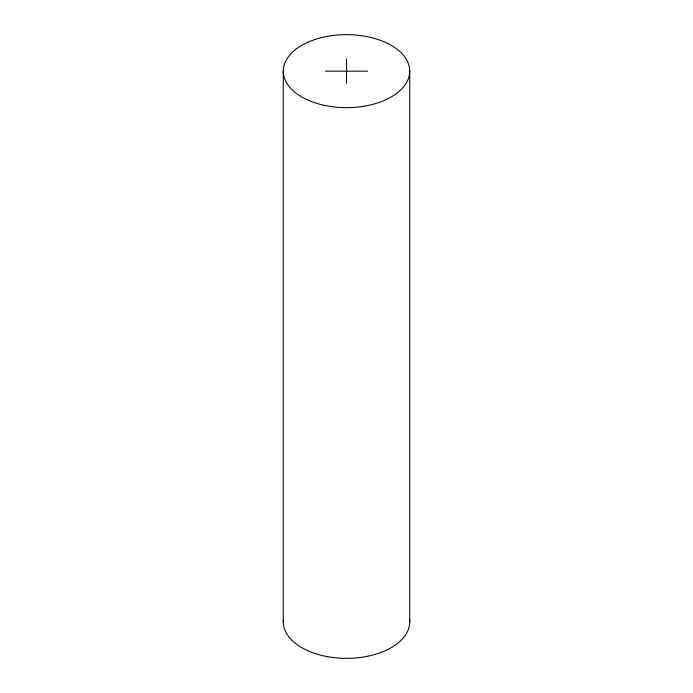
<?xml version="1.0" encoding="UTF-8"?>
<svg xmlns="http://www.w3.org/2000/svg" width="693" height="693" viewBox="0 0 693 693"><rect width="100%" height="100%" fill="white"/><g stroke="black" fill="none" stroke-linecap="round" stroke-linejoin="round"><path stroke-width="1.04" d="M325.424 71.154L367.576 71.154M409.728 71.154A63.228 36.504 0 0 1 314.882 102.772A63.228 36.504 0 0 1 314.882 39.544A63.228 36.504 0 0 1 409.728 71.154L409.728 621.846M346.5 58.983L346.5 83.325M283.272 71.154L283.272 621.846M409.624 619.733A63.228 36.504 0 0 1 346.5 658.35A63.228 36.504 0 0 1 283.376 619.733"/></g></svg>
